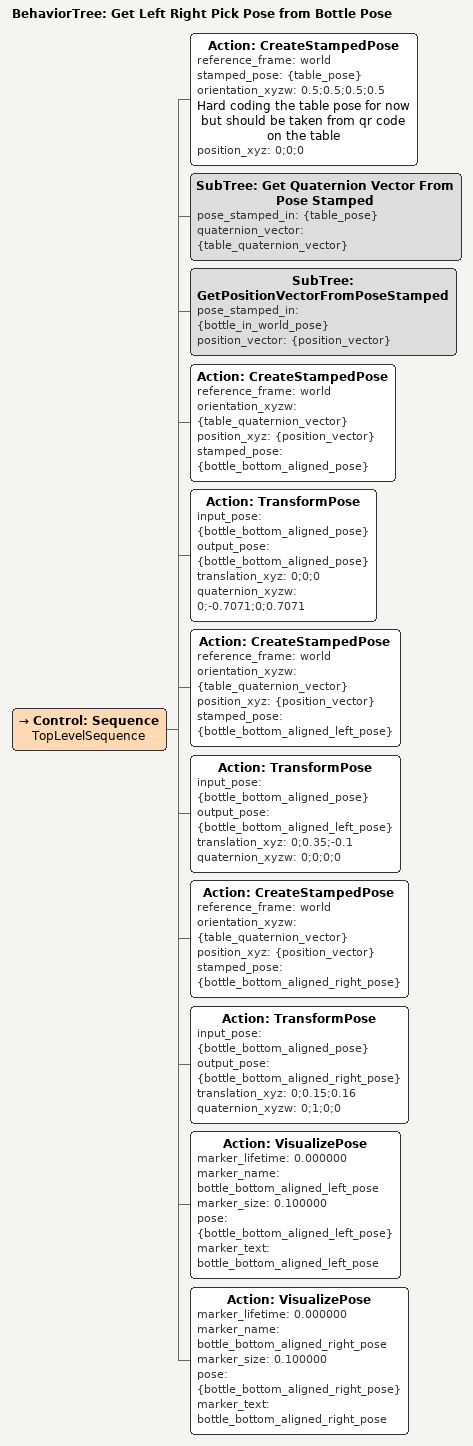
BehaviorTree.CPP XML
<?xml version="1.0" encoding="UTF-8" ?>
<root
  BTCPP_format="4"
  main_tree_to_execute="Get Left Right Pick Pose from Bottle Pose"
>
  <BehaviorTree ID="Get Left Right Pick Pose from Bottle Pose">
    <Control ID="Sequence" name="TopLevelSequence">
      <Action
        ID="CreateStampedPose"
        reference_frame="world"
        stamped_pose="{table_pose}"
        orientation_xyzw="0.5;0.5;0.5;0.5"
        name="Hard coding the table pose for now but should be taken from qr code on the table"
        position_xyz="0;0;0"
      />
      <SubTree
        ID="Get Quaternion Vector From Pose Stamped"
        pose_stamped_in="{table_pose}"
        quaternion_vector="{table_quaternion_vector}"
      />
      <SubTree
        ID="GetPositionVectorFromPoseStamped"
        pose_stamped_in="{bottle_in_world_pose}"
        position_vector="{position_vector}"
      />
      <Action
        ID="CreateStampedPose"
        reference_frame="world"
        orientation_xyzw="{table_quaternion_vector}"
        position_xyz="{position_vector}"
        stamped_pose="{bottle_bottom_aligned_pose}"
      />
      <Action
        ID="TransformPose"
        input_pose="{bottle_bottom_aligned_pose}"
        output_pose="{bottle_bottom_aligned_pose}"
        translation_xyz="0;0;0"
        quaternion_xyzw="0;-0.7071;0;0.7071"
      />
      <Action
        ID="CreateStampedPose"
        reference_frame="world"
        orientation_xyzw="{table_quaternion_vector}"
        position_xyz="{position_vector}"
        stamped_pose="{bottle_bottom_aligned_left_pose}"
      />
      <Action
        ID="TransformPose"
        input_pose="{bottle_bottom_aligned_pose}"
        output_pose="{bottle_bottom_aligned_left_pose}"
        translation_xyz="0;0.35;-0.1"
        quaternion_xyzw="0;0;0;0"
      />
      <Action
        ID="CreateStampedPose"
        reference_frame="world"
        orientation_xyzw="{table_quaternion_vector}"
        position_xyz="{position_vector}"
        stamped_pose="{bottle_bottom_aligned_right_pose}"
      />
      <Action
        ID="TransformPose"
        input_pose="{bottle_bottom_aligned_pose}"
        output_pose="{bottle_bottom_aligned_right_pose}"
        translation_xyz="0;0.15;0.16"
        quaternion_xyzw="0;1;0;0"
      />
      <Action
        ID="VisualizePose"
        marker_lifetime="0.000000"
        marker_name="bottle_bottom_aligned_left_pose"
        marker_size="0.100000"
        pose="{bottle_bottom_aligned_left_pose}"
        marker_text="bottle_bottom_aligned_left_pose"
      />
      <Action
        ID="VisualizePose"
        marker_lifetime="0.000000"
        marker_name="bottle_bottom_aligned_right_pose"
        marker_size="0.100000"
        pose="{bottle_bottom_aligned_right_pose}"
        marker_text="bottle_bottom_aligned_right_pose"
      />
    </Control>
  </BehaviorTree>
</root>
